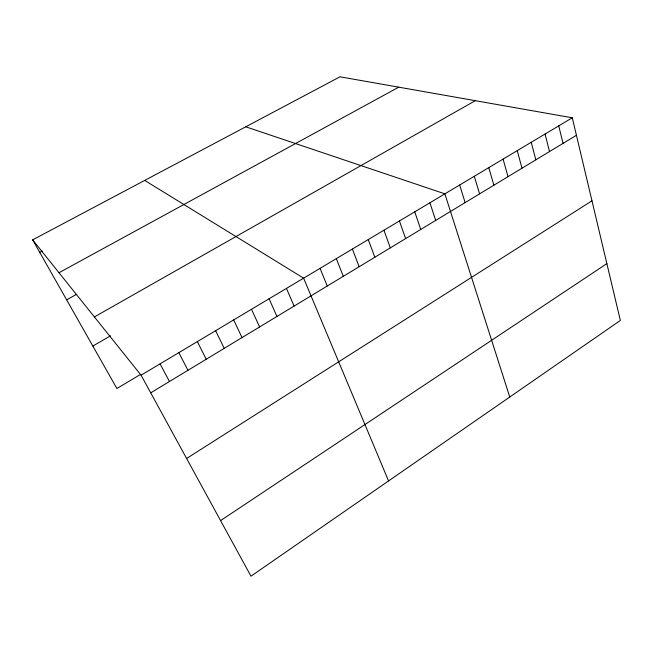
<?xml version="1.0" encoding="UTF-8"?>
<svg xmlns="http://www.w3.org/2000/svg" width="653" height="653" viewBox="0 0 653 653"><rect width="100%" height="100%" fill="white"/><g stroke="black" fill="none" stroke-linecap="round" stroke-linejoin="round"><path stroke-width="0.98" d="M220.575 520.604L606.874 263.624M186.603 458.479L591.977 200.822M150.712 392.837L576.428 135.269M139.693 374.92L116.903 388.519L32.65 239.855L340.009 76.801L572.281 117.793L620.35 320.452L250.972 576.199L141.072 375.197L32.65 239.855M141.072 375.197L572.281 117.793M92.832 346.049L110.553 335.822M94.391 316.934L475.302 100.676M66.639 299.833L76.295 294.454M58.99 272.734L398.746 87.167M39.743 252.376L42.298 251.013M245.757 126.796L444.873 193.843L509.748 397.032M144.705 180.416L303.621 278.17L388.568 480.935M160.075 363.852L169.453 381.507M178.84 352.653L187.942 370.316M197.353 341.601L206.201 359.264M215.629 330.687L224.224 348.359M233.676 319.913L242.026 337.593M251.495 309.277L259.6 326.957M269.085 298.78L276.954 316.46M286.463 288.406L294.095 306.094M320.068 268.35L327.259 286.022M336.319 258.645L343.298 276.317M352.375 249.062L359.15 266.726M368.251 239.586L374.822 257.249M383.931 230.223L390.306 247.879M399.432 220.967L405.619 238.614M414.753 211.825L420.752 229.464M429.903 202.781L435.706 220.412M459.679 185.011L465.124 202.618M474.307 176.277L479.58 193.868M488.779 167.641L493.88 185.215M503.088 159.095L508.018 176.661M517.233 150.655L522 168.205M531.224 142.297L535.835 159.83M545.059 134.045L549.516 151.553M558.748 125.874L563.041 143.366"/></g></svg>
